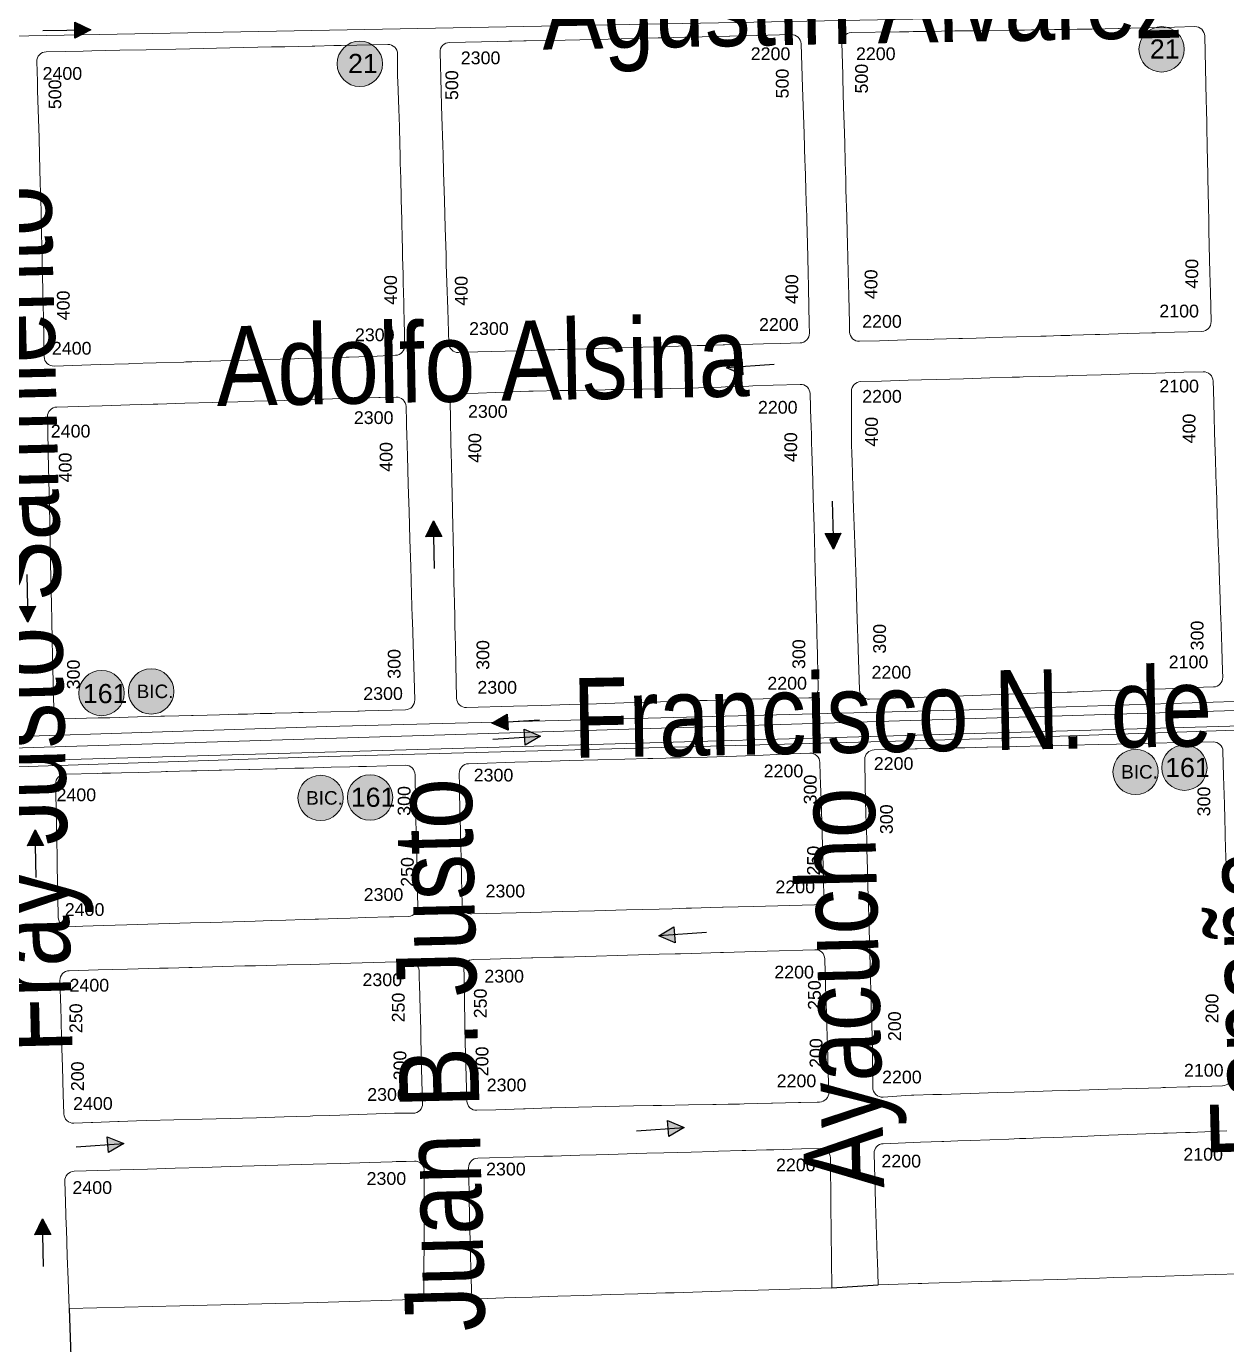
# Model space of a CAD drawing. Header units: millimetres. Extents: x 11558 to 23675, y 49449 to 61482.
# Drawn here: x 18426.5 to 18802.9, y 53515.2 to 53928.6 of the extents above; entities that cross this region are included whole.
import ezdxf

# ---------------------------------------------------------------- set-up
doc = ezdxf.new("R2010")
doc.units = ezdxf.units.MM
for name, color, linetype in [('0. plano base - nombres calles', 22, 'Continuous'), ('0. Plano Base - PLANO', 254, 'Continuous'), ('0. Plano base - sentido calles', 253, 'Continuous'), ('7. puesta en valor CC la lucila', 212, 'Continuous'), ('numeración', 7, 'Continuous')]:
    doc.layers.add(name, color=color, linetype=linetype)
for name, color, linetype, true_color in [('Linea 161 ida', 7, 'Continuous', 0xd16b6b), ('linea 161 vuelta', 7, 'Continuous', 0x9d070c), ('Linea 21 REGRESO Ramal F', 7, 'Continuous', 0x0a47ff)]:
    doc.layers.add(name, color=color, linetype=linetype, true_color=true_color)
doc.layers.add('Linea Bicentenario Original', color=7, linetype='Continuous', true_color=0x0000cc, transparency=0.5)
doc.layers.get('7. puesta en valor CC la lucila').off()
doc.styles.get("Standard").update_dxf_attribs({"font": 'arial.ttf'})

# ---------------------------------------------------------------- blocks, each defined once
blk = doc.blocks.new('MANZANAS')
at = {"layer": '0. Plano Base - PLANO', "color": 0, "linetype": 'Continuous', "lineweight": 5}
for points in [[(5639017.89, 6177585.36), (5639010.45, 6177581.21), (5639005.21, 6177578.29), (5639004.21, 6177577.73), (5638997.46, 6177573.97), (5638989.97, 6177569.79), (5638988.7, 6177569.08), (5638982.31, 6177565.52), (5638981.7, 6177565.18), (5638979.22, 6177563.8), (5638977.22, 6177562.69), (5638975.26, 6177561.59), (5638974.74, 6177561.3), (5638973.78, 6177560.77), (5638967.13, 6177557.07), (5638963.36, 6177554.97), (5638959.79, 6177552.98), (5638958.59, 6177552.31), (5638956.01, 6177550.88), (5638952.28, 6177548.81), (5638951.34, 6177548.28), (5638944.57, 6177544.52), (5638942.6, 6177543.43), (5638936.94, 6177540.28), (5638929.54, 6177536.16), (5638924.04, 6177533.11, -0.415612), (5638919.96, 6177534.28), (5638918.63, 6177536.7), (5638914.49, 6177544.23), (5638910.87, 6177550.81), (5638906.66, 6177558.48), (5638904.86, 6177561.7), (5638902.47, 6177566), (5638898.41, 6177573.3), (5638896.84, 6177576.12), (5638894.16, 6177580.94), (5638891.33, 6177586.03), (5638889.77, 6177588.83), (5638885.75, 6177596.06), (5638883.67, 6177599.8), (5638883.05, 6177600.9), (5638881.99, 6177602.81), (5638880.85, 6177604.86), (5638875.92, 6177613.71, -0.417989), (5638877.12, 6177617.81), (5638890.48, 6177625.02), (5638893.02, 6177626.4), (5638894.24, 6177627.06), (5638895.04, 6177627.48), (5638898.39, 6177629.29), (5638905.77, 6177633.28), (5638911.11, 6177636.14), (5638913.24, 6177637.29), (5638921.13, 6177641.52), (5638924.96, 6177643.58), (5638926.92, 6177644.63), (5638927.12, 6177644.74), (5638928.99, 6177645.74), (5638933.3, 6177648.06), (5638934.12, 6177648.5), (5638936.47, 6177649.76), (5638939.52, 6177651.4), (5638940.38, 6177651.86), (5638943.41, 6177653.5), (5638943.6, 6177653.6), (5638950.94, 6177657.65), (5638951.11, 6177657.74), (5638957.63, 6177661.31), (5638958.6, 6177661.85), (5638958.92, 6177662.02), (5638963.74, 6177664.67), (5638966.28, 6177666.07), (5638971.91, 6177669.18, -0.414804), (5638975.99, 6177667.99), (5638985.66, 6177650.39), (5638987.11, 6177647.74), (5638989.16, 6177644.02), (5638993.28, 6177636.47), (5638994.19, 6177634.8), (5638997.46, 6177628.82), (5639001.63, 6177621.18), (5639003.93, 6177616.96), (5639005.67, 6177613.77), (5639007.13, 6177611.1), (5639010.01, 6177605.83), (5639011.24, 6177603.59), (5639011.63, 6177602.9), (5639014.63, 6177597.45), (5639019.05, 6177589.43, -0.412755)], [(5638766.72, 6177556.98), (5638779.93, 6177564.18), (5638783.1, 6177565.9), (5638783.68, 6177566.22), (5638783.95, 6177566.37), (5638787.24, 6177568.16), (5638787.87, 6177568.5), (5638794.19, 6177571.94), (5638794.55, 6177572.14), (5638802.61, 6177576.55), (5638810.39, 6177580.83), (5638817.52, 6177584.77), (5638818.49, 6177585.3), (5638824.18, 6177588.44), (5638825.18, 6177588.99), (5638828.33, 6177590.73), (5638831.49, 6177592.47), (5638832.39, 6177592.96), (5638840.1, 6177597.22), (5638843.73, 6177599.21), (5638843.85, 6177599.28), (5638847.88, 6177601.5), (5638860.73, 6177608.58, -0.411178), (5638864.79, 6177607.43), (5638871.53, 6177595.48), (5638874.35, 6177590.49), (5638878.61, 6177582.89), (5638882.83, 6177575.36), (5638883.46, 6177574.24), (5638887.09, 6177567.75), (5638889.22, 6177563.96), (5638891.24, 6177560.35), (5638891.95, 6177559.08), (5638895.5, 6177552.74), (5638897.55, 6177548.98), (5638897.58, 6177548.92), (5638897.91, 6177548.32), (5638897.99, 6177548.16), (5638899.46, 6177545.47), (5638899.6, 6177545.23), (5638902.23, 6177540.4), (5638907.51, 6177530.73), (5638908.92, 6177528.13, -0.412503), (5638907.74, 6177524.07), (5638902.43, 6177521.13), (5638897.72, 6177518.53), (5638894.8, 6177516.91), (5638887.02, 6177512.61), (5638886.64, 6177512.39), (5638882.1, 6177509.88), (5638879.93, 6177508.68), (5638879.53, 6177508.46), (5638871.83, 6177504.18), (5638864.65, 6177500.18), (5638848.93, 6177491.43), (5638843.11, 6177488.19), (5638841.45, 6177487.27), (5638840.51, 6177486.75), (5638837.8, 6177485.24), (5638834.22, 6177483.24), (5638830.06, 6177480.93), (5638826.87, 6177479.15), (5638819.39, 6177474.99), (5638814.1, 6177472.04, -0.413543), (5638810.03, 6177473.2), (5638804.79, 6177482.56), (5638800.73, 6177489.81), (5638797.95, 6177494.77), (5638796.48, 6177497.4), (5638792.35, 6177504.79), (5638788.15, 6177512.32), (5638783.86, 6177520.01), (5638781.12, 6177524.92), (5638779.7, 6177527.46), (5638775.36, 6177535.26), (5638773.66, 6177538.31), (5638771.54, 6177542.12), (5638765.53, 6177552.89, -0.417084)], [(5638974.49, 6177436.15), (5638968.28, 6177447.19), (5638966.36, 6177450.61), (5638965.23, 6177452.6), (5638961.91, 6177458.5), (5638957.89, 6177465.66), (5638953.38, 6177473.68), (5638949.25, 6177481.02), (5638946.58, 6177485.76), (5638945.02, 6177488.53), (5638942.74, 6177492.6), (5638941.94, 6177494.02), (5638940.88, 6177495.9), (5638939.67, 6177498.05), (5638939.03, 6177499.2), (5638938.54, 6177500.05), (5638936.4, 6177503.86), (5638930.7, 6177514.84), (5638929.03, 6177518.06, -0.405688), (5638930.23, 6177522.07), (5638935.95, 6177525.25), (5638943.2, 6177529.29), (5638946.91, 6177531.35), (5638950.93, 6177533.59), (5638958.37, 6177537.73), (5638965.59, 6177541.76), (5638971.73, 6177545.18), (5638973.8, 6177546.33), (5638974.79, 6177546.88), (5638983.49, 6177551.72), (5638986.61, 6177553.46), (5638986.98, 6177553.67), (5638988.26, 6177554.38), (5638996.13, 6177558.76), (5639003.83, 6177563.05), (5639011.09, 6177567.09), (5639018.83, 6177571.4), (5639024.14, 6177574.36, -0.414901), (5639028.22, 6177573.19), (5639029.62, 6177570.66), (5639033.62, 6177563.44), (5639036.03, 6177559.09), (5639039.01, 6177553.8), (5639040.3, 6177551.51), (5639042.43, 6177547.73), (5639043.97, 6177545), (5639044.62, 6177543.84), (5639048.77, 6177536.46), (5639051.62, 6177531.41), (5639053.02, 6177528.92), (5639056.7, 6177522.38), (5639057.37, 6177521.18), (5639061.64, 6177513.61), (5639063.67, 6177510), (5639063.78, 6177509.8), (5639064.46, 6177508.6), (5639065.92, 6177506.01), (5639067.45, 6177503.27), (5639069.18, 6177500.21), (5639072.7, 6177493.96), (5639073.68, 6177492.21, -0.41409), (5639072.54, 6177488.12), (5639067.12, 6177485.07), (5639059.44, 6177480.72), (5639056.06, 6177478.81), (5639051.97, 6177476.49), (5639044.42, 6177472.22), (5639044.33, 6177472.17), (5639037, 6177468.03), (5639033.75, 6177466.19), (5639032.56, 6177465.52), (5639029.17, 6177463.61), (5639021.67, 6177459.36), (5639014.11, 6177455.09), (5639006.72, 6177450.92), (5638999.27, 6177446.7), (5638998.29, 6177446.15), (5638995.12, 6177444.36), (5638991.82, 6177442.49), (5638988.95, 6177440.87), (5638988.84, 6177440.81), (5638985.71, 6177439.04), (5638984.5, 6177438.35), (5638978.58, 6177435.01, -0.414849)], [(5638699.37, 6177410.96), (5638693.65, 6177421.41), (5638691.44, 6177425.43), (5638689.8, 6177428.45), (5638686.83, 6177433.87), (5638685.63, 6177436.06), (5638682.02, 6177442.67), (5638681.54, 6177443.54), (5638680.19, 6177446.01), (5638677.43, 6177451.06), (5638673.19, 6177458.73), (5638669.01, 6177466.24), (5638666.31, 6177471.1), (5638664.81, 6177473.78), (5638660.62, 6177481.32), (5638659.04, 6177484.15), (5638657.68, 6177486.57), (5638654.66, 6177491.98, -0.418149), (5638655.84, 6177496.08), (5638661.14, 6177498.95), (5638666.03, 6177501.63), (5638668.43, 6177502.94), (5638676.12, 6177507.15), (5638683.35, 6177511.11), (5638691.58, 6177515.61), (5638695.39, 6177517.7), (5638699.03, 6177519.69), (5638706.42, 6177523.73), (5638714.12, 6177527.94), (5638717.89, 6177530.01), (5638721.52, 6177532), (5638729.04, 6177536.11), (5638729.78, 6177536.52), (5638735.01, 6177539.38), (5638735.64, 6177539.73), (5638737.01, 6177540.48), (5638749.88, 6177547.52, -0.420554), (5638753.98, 6177546.27), (5638757.22, 6177540.04), (5638757.99, 6177538.68), (5638762.26, 6177531.14), (5638763.62, 6177528.74), (5638764.93, 6177526.4), (5638767.76, 6177521.3), (5638769.2, 6177518.69), (5638770.28, 6177516.72), (5638771.89, 6177513.81), (5638772.59, 6177512.54), (5638776.04, 6177506.26), (5638779.03, 6177500.84), (5638780.38, 6177498.4), (5638780.97, 6177497.32), (5638784.33, 6177491.22), (5638784.73, 6177490.49), (5638787.29, 6177485.83), (5638788.1, 6177484.37), (5638788.62, 6177483.42), (5638791.67, 6177477.89), (5638792.98, 6177475.5), (5638793.28, 6177474.97), (5638793.58, 6177474.41), (5638797.03, 6177468.16), (5638798.11, 6177466.19, -0.408668), (5638796.98, 6177462.15), (5638791.92, 6177459.24), (5638786.93, 6177456.39), (5638784.36, 6177454.92), (5638783.48, 6177454.43), (5638779.73, 6177452.35), (5638774.14, 6177449.24), (5638770.3, 6177447.11), (5638769.33, 6177446.56), (5638761.49, 6177442.2), (5638754.1, 6177438.09), (5638751.87, 6177436.85), (5638746.38, 6177433.79), (5638746.08, 6177433.63), (5638742.8, 6177431.79), (5638741.24, 6177430.92), (5638739.63, 6177430.02), (5638739.54, 6177429.96), (5638738.97, 6177429.65), (5638731.4, 6177425.41), (5638724.18, 6177421.38), (5638723.86, 6177421.2), (5638716.07, 6177416.83), (5638703.47, 6177409.78, -0.416923)], [(5638863.52, 6177375.55), (5638858.42, 6177384.86), (5638858.36, 6177384.98), (5638855.97, 6177389.33), (5638855.44, 6177390.31), (5638854.33, 6177392.33), (5638852.36, 6177395.93), (5638851.69, 6177397.15), (5638851.55, 6177397.4), (5638848.81, 6177402.39), (5638847.89, 6177404.09), (5638847.76, 6177404.31), (5638845.83, 6177407.83), (5638844.85, 6177409.63), (5638844.59, 6177410.1), (5638844.44, 6177410.38), (5638843.42, 6177412.23), (5638841.9, 6177415.02), (5638839.33, 6177419.71), (5638837.62, 6177422.82), (5638835.27, 6177427.11), (5638832.63, 6177431.93), (5638830.98, 6177434.94), (5638828.13, 6177440.14), (5638826.74, 6177442.68), (5638824.96, 6177445.92), (5638824.07, 6177447.54), (5638822.49, 6177450.44), (5638821.15, 6177452.87), (5638819.12, 6177456.57, -0.409285), (5638820.27, 6177460.62), (5638825.41, 6177463.55), (5638830.04, 6177466.19), (5638832.7, 6177467.71), (5638839.3, 6177471.42), (5638840.42, 6177472.05), (5638847.91, 6177476.13), (5638851.48, 6177478.07), (5638855.37, 6177480.19), (5638860.24, 6177482.84), (5638861.96, 6177483.78), (5638863.06, 6177484.37), (5638868.04, 6177487.09), (5638870.56, 6177488.46), (5638873.83, 6177490.24), (5638878.28, 6177492.66), (5638885.93, 6177496.88), (5638892.21, 6177500.41), (5638893.33, 6177501.04), (5638896.04, 6177502.57), (5638896.91, 6177503.06), (5638899.72, 6177504.64), (5638900.8, 6177505.25), (5638906.36, 6177508.38), (5638913.8, 6177512.58, -0.415432), (5638917.89, 6177511.42), (5638922.04, 6177503.98), (5638922.63, 6177502.94), (5638924.43, 6177499.7), (5638925.35, 6177498.05), (5638926.68, 6177495.68), (5638929.71, 6177490.25), (5638931.17, 6177487.62), (5638933.89, 6177482.76), (5638938.2, 6177475.02), (5638942.45, 6177467.32), (5638942.98, 6177466.37), (5638944.43, 6177463.74), (5638945.08, 6177462.58), (5638946.45, 6177460.1), (5638948.18, 6177456.97), (5638950.65, 6177452.5), (5638953.69, 6177447), (5638954.96, 6177444.71), (5638955.66, 6177443.44), (5638962.72, 6177430.67, -0.418289), (5638961.51, 6177426.57), (5638957.61, 6177424.49), (5638956.41, 6177423.84), (5638948.96, 6177419.76), (5638941.12, 6177415.38), (5638933.55, 6177411.16), (5638931.53, 6177410.03), (5638925.9, 6177406.89), (5638918.25, 6177402.62), (5638917.11, 6177401.98), (5638910.77, 6177398.45), (5638903.22, 6177394.24), (5638895.8, 6177390.1), (5638888.16, 6177385.83), (5638880.52, 6177381.57), (5638867.62, 6177374.37, -0.416443)], [(5638753.03, 6177314.15), (5638744.8, 6177329.19), (5638742.66, 6177333.09), (5638741.35, 6177335.49), (5638740.86, 6177336.39), (5638739.59, 6177338.71), (5638737.19, 6177343.11), (5638735.22, 6177346.7), (5638733.09, 6177350.6), (5638729.05, 6177357.98), (5638727.24, 6177361.3), (5638724.76, 6177365.83), (5638720.44, 6177373.73), (5638716.54, 6177380.85), (5638714.38, 6177384.81), (5638710.91, 6177391.15), (5638708.97, 6177394.7, -0.411853), (5638710.15, 6177398.76), (5638719.1, 6177403.74), (5638722.57, 6177405.68), (5638727.71, 6177408.55), (5638730.21, 6177409.94), (5638736.59, 6177413.5), (5638737.82, 6177414.18), (5638745.21, 6177418.31), (5638752.81, 6177422.55), (5638759.75, 6177426.41), (5638760.36, 6177426.75), (5638768.14, 6177431.09), (5638772.43, 6177433.49), (5638775.48, 6177435.2), (5638782.01, 6177438.83), (5638783.21, 6177439.5), (5638783.31, 6177439.56), (5638785.7, 6177440.88), (5638790.71, 6177443.67), (5638798.38, 6177447.93), (5638798.79, 6177448.16), (5638803.18, 6177450.6, -0.413743), (5638807.26, 6177449.44), (5638809.63, 6177445.2), (5638810.23, 6177444.12), (5638811.59, 6177441.68), (5638814.84, 6177435.85), (5638819.1, 6177428.22), (5638820.67, 6177425.4), (5638823.29, 6177420.7), (5638827.58, 6177413.02), (5638831.73, 6177405.58), (5638836.01, 6177397.91), (5638839.5, 6177391.66), (5638840.15, 6177390.48), (5638852.13, 6177369.03, -0.415165), (5638850.96, 6177364.94), (5638839.93, 6177358.83), (5638838.28, 6177357.92), (5638837.85, 6177357.68), (5638830.44, 6177353.58), (5638822.91, 6177349.4), (5638821.74, 6177348.76), (5638819.68, 6177347.62), (5638815.19, 6177345.13), (5638814.25, 6177344.61), (5638811.07, 6177342.85), (5638807.65, 6177340.95), (5638805.76, 6177339.91), (5638805.06, 6177339.52), (5638799.97, 6177336.7), (5638796.53, 6177334.8), (5638792.72, 6177332.69), (5638792.24, 6177332.42), (5638788.77, 6177330.5), (5638784.85, 6177328.33), (5638783.87, 6177327.78), (5638777.39, 6177324.19), (5638769.85, 6177320.02), (5638767.27, 6177318.59), (5638766.64, 6177318.24), (5638757.11, 6177312.96, -0.415763)], [(5638973.9, 6177410.23), (5638975.84, 6177406.78), (5638977.2, 6177404.36), (5638980.92, 6177397.71), (5638981.25, 6177397.11), (5638985.13, 6177390.14), (5638986.32, 6177388.02), (5638987.96, 6177385.08), (5638989.94, 6177381.52), (5638992.23, 6177377.41), (5638994.18, 6177373.92, -0.414888), (5638993.01, 6177369.84), (5638976.18, 6177360.51), (5638967.95, 6177355.94), (5638967.72, 6177355.81), (5638964.51, 6177354.03), (5638959.24, 6177351.11), (5638958.98, 6177350.96), (5638957.78, 6177350.3), (5638953.91, 6177348.15), (5638950.35, 6177346.18), (5638941.36, 6177341.2), (5638932.58, 6177336.34), (5638923.87, 6177331.52), (5638915.19, 6177326.71), (5638898.97, 6177317.73, -0.415594), (5638894.89, 6177318.91), (5638890.83, 6177326.32), (5638887.99, 6177331.51), (5638886.05, 6177335.04), (5638883.7, 6177339.33), (5638882.05, 6177342.36), (5638878.31, 6177349.18), (5638877.01, 6177351.55), (5638876.91, 6177351.73), (5638875.13, 6177354.99, -0.411628), (5638876.29, 6177359.05), (5638878.79, 6177360.44), (5638881.43, 6177361.92), (5638886.43, 6177364.72), (5638888.96, 6177366.14), (5638896.36, 6177370.28), (5638903.94, 6177374.52), (5638911.71, 6177378.84), (5638919.11, 6177382.92), (5638925.45, 6177386.41), (5638926.84, 6177387.18), (5638930.37, 6177389.12), (5638931.68, 6177389.85), (5638934.35, 6177391.32), (5638937.3, 6177392.94), (5638941.8, 6177395.42), (5638949.8, 6177399.91), (5638957.05, 6177404.06), (5638964.52, 6177408.34), (5638969.79, 6177411.36, -0.416722)], [(5638933.95, 6177266.75), (5638928.7, 6177263.81, -0.415274), (5638924.61, 6177264.97), (5638920.89, 6177271.66), (5638917.59, 6177277.61), (5638913.48, 6177285.04), (5638908.75, 6177293.8), (5638906.37, 6177298.2), (5638905.6, 6177299.64), (5638904.74, 6177301.23, -0.410835), (5638905.93, 6177305.28), (5638910.6, 6177307.87), (5638921.91, 6177314.14), (5638922.25, 6177314.33), (5638928.03, 6177317.53), (5638930.69, 6177319), (5638939.62, 6177323.95), (5638945.37, 6177327.16), (5638948.27, 6177328.78), (5638951.26, 6177330.44), (5638954.25, 6177332.11), (5638956.95, 6177333.62), (5638961.28, 6177336.03), (5638962.72, 6177336.83), (5638965.79, 6177338.54), (5638971.11, 6177341.51), (5638973.75, 6177342.98), (5638974.53, 6177343.42), (5638983.33, 6177348.33), (5638986.49, 6177350.09), (5638999.61, 6177357.41, -0.413767), (5639003.69, 6177356.25), (5639007.79, 6177348.92), (5639010.95, 6177343.26), (5639011.64, 6177342.04), (5639012.62, 6177340.29), (5639016.9, 6177332.63), (5639021.12, 6177325.09), (5639024.1, 6177319.78, -0.420552), (5639022.89, 6177315.67), (5639022.23, 6177315.32), (5639017.76, 6177312.85), (5639017.09, 6177312.48), (5639009.96, 6177308.51), (5639009.75, 6177308.39), (5639002.18, 6177304.23), (5639000.95, 6177303.56), (5638997.81, 6177301.86), (5638994.48, 6177300.05), (5638993.58, 6177299.57), (5638986.86, 6177295.93), (5638979.4, 6177291.89), (5638977.1, 6177290.64), (5638971.71, 6177287.72), (5638963.95, 6177283.52), (5638956.59, 6177279.45), (5638949.23, 6177275.32), (5638948.84, 6177275.1), (5638941.98, 6177271.26), (5638941.53, 6177271)], [(5638765.51, 6177297.77), (5638774.57, 6177302.78), (5638775.69, 6177303.4), (5638778.02, 6177304.69), (5638781.02, 6177306.35), (5638785.58, 6177308.87), (5638791.93, 6177312.39), (5638793.18, 6177313.08), (5638793.7, 6177313.37), (5638800.29, 6177317.01), (5638800.87, 6177317.34), (5638801.72, 6177317.8), (5638804.91, 6177319.57), (5638807.86, 6177321.2), (5638808.48, 6177321.54), (5638812.1, 6177323.55), (5638815.97, 6177325.69), (5638816.25, 6177325.84), (5638823.33, 6177329.76), (5638823.77, 6177330), (5638828.65, 6177332.71), (5638830.63, 6177333.8), (5638831.05, 6177334.03), (5638836.41, 6177337), (5638838.64, 6177338.23), (5638843.76, 6177341.06), (5638846.1, 6177342.36), (5638848.34, 6177343.6), (5638853.84, 6177346.64), (5638858.95, 6177349.47, -0.416021), (5638863.04, 6177348.27), (5638867.1, 6177340.81), (5638869.87, 6177335.72), (5638871.56, 6177332.63), (5638873.99, 6177328.16), (5638875.4, 6177325.57), (5638876.67, 6177323.24), (5638878.7, 6177319.5), (5638879.17, 6177318.65), (5638882.82, 6177311.95, -0.411378), (5638881.65, 6177307.9), (5638877.68, 6177305.67), (5638877.39, 6177305.52), (5638876.43, 6177304.98), (5638869.96, 6177301.37), (5638865.7, 6177298.98), (5638862.27, 6177297.07), (5638857, 6177294.12), (5638856.11, 6177293.63), (5638853.1, 6177291.94), (5638848.07, 6177289.13), (5638844.08, 6177286.9), (5638839.63, 6177284.42), (5638830.65, 6177279.4), (5638827.5, 6177277.64), (5638821.92, 6177274.52), (5638813.16, 6177269.63), (5638804.52, 6177264.8), (5638798.13, 6177261.23), (5638792.45, 6177258.06), (5638788.42, 6177255.8, -0.415869), (5638784.33, 6177256.97), (5638783.62, 6177258.25), (5638780.15, 6177264.56), (5638775.44, 6177273.29), (5638772.66, 6177278.43), (5638771.2, 6177281.12), (5638769.61, 6177284.04), (5638764.33, 6177293.71, -0.412442)], [(5638935.92, 6177250.67), (5638948.82, 6177257.84), (5638953.97, 6177260.7), (5638955.28, 6177261.43), (5638956.41, 6177262.06), (5638963.88, 6177266.22), (5638968.4, 6177268.73), (5638971.64, 6177270.53), (5638974.41, 6177272.07), (5638979.29, 6177274.78), (5638982.27, 6177276.44), (5638986.89, 6177279.01), (5638994.45, 6177283.21), (5639000.58, 6177286.62), (5639001.88, 6177287.34), (5639008.4, 6177290.97), (5639009.44, 6177291.54), (5639015.11, 6177294.7), (5639017.09, 6177295.8), (5639024.69, 6177300.03), (5639029.9, 6177302.92, -0.419477), (5639034.01, 6177301.71), (5639040.99, 6177288.61), (5639045.02, 6177281.04), (5639049.05, 6177273.46), (5639053.17, 6177265.73), (5639033.03, 6177254.47), (5639029.49, 6177252.49), (5639022.83, 6177248.78), (5639015.09, 6177244.45), (5639009.97, 6177241.59), (5639007.65, 6177240.29), (5639000.08, 6177236.06), (5638992.64, 6177231.9), (5638987.53, 6177229.05), (5638985.14, 6177227.72), (5638978.18, 6177223.82), (5638973.25, 6177221.07), (5638971.11, 6177219.87), (5638966.49, 6177217.29), (5638963.46, 6177215.6), (5638958.92, 6177213.06), (5638954.54, 6177210.62), (5638952.95, 6177213.51), (5638950.35, 6177218.22), (5638950.28, 6177218.35), (5638947.7, 6177223.03), (5638946.61, 6177225.01), (5638945.98, 6177226.17), (5638943.91, 6177229.93), (5638941.87, 6177233.62), (5638939.4, 6177238.13), (5638938.35, 6177240.04), (5638934.75, 6177246.61, -0.412443)], [(5638911.39, 6177253.77), (5638906.26, 6177251.1), (5638898.73, 6177246.87), (5638891.3, 6177242.7), (5638888.4, 6177241.08), (5638883.86, 6177238.53), (5638883.17, 6177238.14), (5638879.35, 6177236), (5638876.05, 6177234.14), (5638868.47, 6177229.91), (5638864.6, 6177227.77), (5638861.2, 6177225.89), (5638853.51, 6177221.64), (5638845.74, 6177217.35), (5638838.37, 6177213.28), (5638835.51, 6177211.66), (5638830.83, 6177209), (5638830.45, 6177208.79), (5638823.65, 6177204.92), (5638823.16, 6177204.64), (5638818.42, 6177201.95, -0.416623), (5638814.32, 6177203.1), (5638811.36, 6177208.4), (5638807.13, 6177216), (5638802.87, 6177223.62), (5638799.93, 6177228.9), (5638798.09, 6177232.19), (5638793.93, 6177239.65, -0.415302), (5638795.1, 6177243.74), (5638803.01, 6177248.12), (5638811.07, 6177252.58), (5638819.83, 6177257.44), (5638822.22, 6177258.77), (5638825.14, 6177260.39), (5638827.9, 6177261.92), (5638828.82, 6177262.43), (5638837.19, 6177267.07), (5638843.27, 6177270.43), (5638846.25, 6177272.08), (5638854.88, 6177276.83), (5638861.42, 6177280.43), (5638863.79, 6177281.74), (5638872.39, 6177286.49), (5638881.77, 6177291.76), (5638885.52, 6177293.87), (5638888.37, 6177295.47, -0.414805), (5638892.45, 6177294.32), (5638893.76, 6177291.99), (5638894.45, 6177290.75), (5638896.54, 6177287.02), (5638901.51, 6177278.03), (5638901.96, 6177277.2), (5638905.65, 6177270.47), (5638912.63, 6177257.88, -0.422114)], [(5638825.46, 6177188.62), (5638835.27, 6177194.1), (5638838.09, 6177195.67), (5638845.58, 6177199.85), (5638853.18, 6177204.09), (5638860.7, 6177208.29), (5638868.33, 6177212.55), (5638890.97, 6177225.19), (5638898.35, 6177229.3), (5638906.37, 6177233.78), (5638912.58, 6177237.25), (5638913.7, 6177237.87), (5638916.48, 6177239.42), (5638918.68, 6177240.65, -0.423453), (5638922.81, 6177239.41), (5638923.72, 6177237.65), (5638929.56, 6177226.37), (5638932.78, 6177220.13), (5638937.39, 6177211.18), (5638939.27, 6177207.53), (5638940.61, 6177204.94), (5638941.31, 6177203.59), (5638912.15, 6177187.33), (5638896.87, 6177178.9), (5638889.36, 6177174.75), (5638881.83, 6177170.6), (5638874.31, 6177166.45), (5638843.89, 6177149.69), (5638839.44, 6177157.61), (5638835.85, 6177163.98), (5638831.61, 6177171.54), (5638831.08, 6177172.47), (5638829.5, 6177175.29), (5638827.48, 6177178.89), (5638824.31, 6177184.53, -0.415027)]]:
    blk.add_lwpolyline(points, format="xyb", close=True, dxfattribs=at)
for points in [[(5639133.88, 6177382.53, -0.413304), (5639132.71, 6177378.46), (5639123.84, 6177373.5), (5639123.17, 6177373.12), (5639117.11, 6177369.74), (5639116.39, 6177369.34), (5639115.79, 6177369), (5639109.02, 6177365.22), (5639101.25, 6177360.88), (5639093.66, 6177356.64), (5639090.72, 6177354.99), (5639090.61, 6177354.93), (5639086.08, 6177352.4), (5639078.59, 6177348.22), (5639075.66, 6177346.58), (5639071, 6177343.98), (5639063.58, 6177339.83), (5639055.76, 6177335.46), (5639053.4, 6177334.14), (5639048.19, 6177331.23), (5639047.51, 6177330.86), (5639045.95, 6177329.99), (5639039.9, 6177326.22, -0.449628), (5639035.6, 6177327.5), (5639035.43, 6177327.86), (5639031.89, 6177334.3), (5639029.64, 6177338.69), (5639027.93, 6177341.77), (5639023.46, 6177349.82), (5639020.96, 6177354.33), (5639019.44, 6177357.05), (5639019.38, 6177357.17), (5639017.41, 6177360.71), (5639015.32, 6177364.48), (5639011.72, 6177370.95), (5639011.14, 6177372), (5639007.01, 6177379.44), (5639004.84, 6177383.34), (5639002.6, 6177387.37), (5638999.59, 6177392.79), (5638998.53, 6177394.69), (5638998.41, 6177394.92), (5638996.41, 6177398.52), (5638994.37, 6177402.18), (5638991.92, 6177406.59), (5638990.06, 6177409.95), (5638988.63, 6177412.59), (5638987.32, 6177415.01), (5638987.27, 6177415.1), (5638985.98, 6177417.5, -0.412085), (5638987.17, 6177421.56), (5638991.15, 6177423.75), (5638991.59, 6177423.99), (5638995.97, 6177426.39), (5638998.45, 6177427.76), (5638998.99, 6177428.06), (5639002.3, 6177429.88), (5639003.26, 6177430.4), (5639005.98, 6177431.9), (5639008.86, 6177433.48), (5639011.34, 6177434.85), (5639011.78, 6177435.09), (5639012.09, 6177435.25), (5639018.13, 6177438.57), (5639018.32, 6177438.68), (5639026.29, 6177443.06), (5639033.72, 6177447.14), (5639038.82, 6177449.95), (5639041.37, 6177451.35), (5639048.73, 6177455.4), (5639053.82, 6177458.19), (5639056.26, 6177459.53), (5639059.84, 6177461.5), (5639064.03, 6177463.8), (5639071.44, 6177467.88), (5639074.2, 6177469.39), (5639080.39, 6177472.8, -0.413091), (5639084.46, 6177471.62), (5639088.26, 6177464.77), (5639092.51, 6177457.11), (5639094.82, 6177452.95), (5639096.72, 6177449.52), (5639097.43, 6177448.24), (5639100.7, 6177442.34), (5639101.6, 6177440.71), (5639103.3, 6177437.65), (5639105.13, 6177434.36)], [(5639164.34, 6177328.42), (5639151.74, 6177321.39), (5639141.76, 6177315.82), (5639130.23, 6177309.38), (5639126.31, 6177307.19), (5639122.4, 6177305.01), (5639117.53, 6177302.29), (5639114.78, 6177300.75), (5639107.07, 6177296.45), (5639099.38, 6177292.15), (5639096.89, 6177290.76), (5639091.24, 6177287.61), (5639079.4, 6177281), (5639077.57, 6177279.98), (5639076.64, 6177279.45), (5639065.63, 6177273.31), (5639062.05, 6177279.7), (5639061.26, 6177281.11), (5639053.06, 6177295.76), (5639045.52, 6177309.22, -0.412542), (5639046.66, 6177313.3), (5639056.81, 6177319.06), (5639062.68, 6177322.39), (5639063.22, 6177322.69), (5639067.01, 6177324.84), (5639070.56, 6177326.86), (5639080.93, 6177332.75), (5639083.87, 6177334.41), (5639085.55, 6177335.37), (5639089.54, 6177337.63), (5639093.23, 6177339.72), (5639100.78, 6177344.01), (5639105.93, 6177346.93), (5639105.99, 6177346.96), (5639108.21, 6177348.23), (5639115.94, 6177352.61), (5639123.12, 6177356.69), (5639124.27, 6177357.34), (5639129.18, 6177360.12), (5639129.95, 6177360.56), (5639130.43, 6177360.83), (5639140.4, 6177366.49, -0.420972)]]:
    blk.add_lwpolyline(points, format="xyb", dxfattribs=at)
at = {"layer": '0. Plano Base - PLANO', "color": 0}
blk.add_lwpolyline([(5638843.89, 6177149.69), (5638861.66, 6177118.21), (5638926.59, 6177156.2), (5638966.18, 6177179.37), (5639048.66, 6177227.32), (5639148.37, 6177284.35), (5639189.9, 6177307.67, -0.437437), (5639197.53, 6177305.2, -1.087752)], format="xyb", dxfattribs=at)
for points in [[(5639053.17, 6177265.73), (5639065.63, 6177273.31)], [(5638941.31, 6177203.59), (5638954.54, 6177210.62)]]:
    blk.add_lwpolyline(points, dxfattribs=at)
blk = doc.blocks.new('21 regreso')
at = {"layer": 'Linea 21 REGRESO Ramal F', "lineweight": 211, "true_color": 0xededed}
h = blk.add_hatch(color=7, dxfattribs=at)
h.dxf.hatch_style = 1
edge = h.paths.add_edge_path()
edge.add_arc((0, 0), 7.11, 0, 360)
at = {"layer": 'Linea 21 REGRESO Ramal F', "lineweight": 9}
blk.add_circle((0, 0), 7.11, dxfattribs=at)
at = {"layer": 'Linea 21 REGRESO Ramal F', "lineweight": 15, "insert": (-3.69, 3.1), "char_height": 6, "attachment_point": 1}
blk.add_mtext_dynamic_manual_height_columns('21', width=6.2012, gutter_width=12.5, heights=[0], dxfattribs=at)
blk = doc.blocks.new('161 ida')
at = {"layer": 'Linea 161 ida', "lineweight": 211, "true_color": 0xededed}
h = blk.add_hatch(color=7, dxfattribs=at)
h.dxf.hatch_style = 1
edge = h.paths.add_edge_path()
edge.add_arc((0, 0), 7.11, 0, 360)
at = {"layer": 'Linea 161 ida', "lineweight": 9}
blk.add_circle((0, 0), 7.11, dxfattribs=at)
at = {"layer": 'Linea 161 ida', "lineweight": 15, "insert": (-5.85, 2.85), "char_height": 6, "attachment_point": 1}
blk.add_mtext_dynamic_manual_height_columns('161', width=16.4579, gutter_width=12.5, heights=[0], dxfattribs=at)
blk = doc.blocks.new('161vuelta')
at = {"layer": 'linea 161 vuelta', "lineweight": 211, "true_color": 0xededed}
h = blk.add_hatch(color=7, dxfattribs=at)
h.dxf.hatch_style = 1
edge = h.paths.add_edge_path()
edge.add_arc((0, 0), 7.11, 0, 360)
at = {"layer": 'linea 161 vuelta', "lineweight": 9}
blk.add_circle((0, 0), 7.11, dxfattribs=at)
at = {"layer": 'linea 161 vuelta', "lineweight": 9, "insert": (-6.03, 3.07), "char_height": 6, "attachment_point": 1}
blk.add_mtext_dynamic_manual_height_columns('161', width=16.4579, gutter_width=12.5, heights=[0], dxfattribs=at)
blk = doc.blocks.new('bic. original ida')
at = {"layer": 'Linea Bicentenario Original', "lineweight": 211, "true_color": 0xededed, "transparency": 33554674}
h = blk.add_hatch(color=7, dxfattribs=at)
h.dxf.hatch_style = 1
edge = h.paths.add_edge_path()
edge.add_arc((0, 0), 7.11, 0, 360)
at = {"layer": 'Linea Bicentenario Original', "color": 165, "lineweight": 9, "true_color": 0x5e67af}
blk.add_circle((0, 0), 7.11, dxfattribs=at)
at = {"layer": 'Linea Bicentenario Original', "color": 165, "lineweight": 15, "true_color": 0x5e67af, "insert": (-4.55, 2.15), "char_height": 4.25, "attachment_point": 1}
blk.add_mtext_dynamic_manual_height_columns('BIC.', width=16.4579, gutter_width=12.5, heights=[0], dxfattribs=at)
blk = doc.blocks.new('bic. original vuelta')
at = {"layer": 'Linea Bicentenario Original', "lineweight": 211, "true_color": 0xededed, "transparency": 33554674}
h = blk.add_hatch(color=7, dxfattribs=at)
h.dxf.hatch_style = 1
edge = h.paths.add_edge_path()
edge.add_arc((0, 0), 7.11, 0, 360)
at = {"layer": 'Linea Bicentenario Original', "color": 14, "lineweight": 15, "true_color": 0x8c0d0d}
blk.add_circle((0, 0), 7.11, dxfattribs=at)
at = {"layer": 'Linea Bicentenario Original', "color": 14, "lineweight": 15, "true_color": 0x8c0d0d, "insert": (-4.55, 2.15), "char_height": 4.25, "attachment_point": 1}
blk.add_mtext_dynamic_manual_height_columns('BIC.', width=16.4579, gutter_width=12.5, heights=[0], dxfattribs=at)

msp = doc.modelspace()

# ---------------------------------------------------------------- hatches: boundary and pattern name
at = {"layer": '0. Plano base - sentido calles', "linetype": 'Continuous', "lineweight": 25, "ltscale": 2, "true_color": 0x1a1a1a}
h = msp.add_hatch(color=250, dxfattribs=at)
h.dxf.hatch_style = 1
h.paths.add_polyline_path([(18446.65, 53927.49), (18441.62, 53929.94), (18441.65, 53927.44)])
h.paths.add_polyline_path([(18446.65, 53927.49), (18441.65, 53927.44), (18441.67, 53924.94)])
h = msp.add_hatch(color=250, dxfattribs=at)
h.dxf.hatch_style = 1
h.paths.add_polyline_path([(18646, 53821.48), (18651.17, 53819.35), (18650.99, 53821.84)])
h.paths.add_polyline_path([(18646, 53821.48), (18650.99, 53821.84), (18650.81, 53824.33)])
h = msp.add_hatch(color=250, dxfattribs=at)
h.dxf.hatch_style = 1
h.paths.add_polyline_path([(18554.18, 53773.58), (18551.79, 53768.52), (18554.29, 53768.58)])
h.paths.add_polyline_path([(18554.18, 53773.58), (18554.29, 53768.58), (18556.79, 53768.63)])
h = msp.add_hatch(color=250, dxfattribs=at)
h.dxf.hatch_style = 1
h.paths.add_polyline_path([(18679.55, 53764.68), (18681.94, 53769.73), (18679.44, 53769.68)])
h.paths.add_polyline_path([(18679.55, 53764.68), (18679.44, 53769.68), (18676.94, 53769.62)])
h = msp.add_hatch(color=250, dxfattribs=at)
h.dxf.hatch_style = 1
h.paths.add_polyline_path([(18426.9, 53741.76), (18429.29, 53746.82), (18426.79, 53746.76)])
h.paths.add_polyline_path([(18426.9, 53741.76), (18426.79, 53746.76), (18424.29, 53746.71)])
h = msp.add_hatch(color=250, dxfattribs=at)
h.dxf.hatch_style = 1
h.paths.add_polyline_path([(18572.46, 53710.06), (18577.61, 53707.89), (18577.45, 53710.39)])
h.paths.add_polyline_path([(18572.46, 53710.06), (18577.45, 53710.39), (18577.29, 53712.88)])
h = msp.add_hatch(color=250, dxfattribs=at)
h.dxf.hatch_style = 1
h.paths.add_polyline_path([(18587.76, 53706.05), (18582.6, 53708.22), (18582.77, 53705.72)])
h.paths.add_polyline_path([(18587.76, 53706.05), (18582.77, 53705.72), (18582.93, 53703.23)])
h = msp.add_hatch(color=250, dxfattribs=at)
h.dxf.hatch_style = 1
h.paths.add_polyline_path([(18429.24, 53676.7), (18426.85, 53671.64), (18429.35, 53671.7)])
h.paths.add_polyline_path([(18429.24, 53676.7), (18429.35, 53671.7), (18431.85, 53671.75)])
h = msp.add_hatch(color=250, dxfattribs=at)
h.dxf.hatch_style = 1
h.paths.add_polyline_path([(18624.77, 53643.4), (18629.93, 53641.27), (18629.75, 53643.76)])
h.paths.add_polyline_path([(18624.77, 53643.4), (18629.75, 53643.76), (18629.57, 53646.26)])
h = msp.add_hatch(color=250, dxfattribs=at)
h.dxf.hatch_style = 1
h.paths.add_polyline_path([(18632.75, 53583.35), (18627.58, 53585.48), (18627.76, 53582.99)])
h.paths.add_polyline_path([(18632.75, 53583.35), (18627.76, 53582.99), (18627.94, 53580.5)])
h = msp.add_hatch(color=250, dxfattribs=at)
h.dxf.hatch_style = 1
h.paths.add_polyline_path([(18457.01, 53578.3), (18451.84, 53580.43), (18452.02, 53577.94)])
h.paths.add_polyline_path([(18457.01, 53578.3), (18452.02, 53577.94), (18452.2, 53575.44)])
h = msp.add_hatch(color=250, dxfattribs=at)
h.dxf.hatch_style = 1
h.paths.add_polyline_path([(18431.56, 53554.68), (18429.17, 53549.63), (18431.67, 53549.68)])
h.paths.add_polyline_path([(18431.56, 53554.68), (18431.67, 53549.68), (18434.17, 53549.74)])
at = {"layer": 'Linea Bicentenario Original', "lineweight": 15, "true_color": 0x8c0d0d}
h = msp.add_hatch(dxfattribs=at)
h.set_pattern_fill('AR-HBONE', color=14)
h.set_pattern_definition([(45, (3937.59, 387.47), (1e-14, 143.6841), [304.8, -101.6]), (135, (4009.43, 459.31), (1e-14, 143.6841), [304.8, -101.6])])
h.paths.add_polyline_path([(18778.43, 53697.26, 1), (18786.79, 53697.26, 1)])
h.paths.add_polyline_path([(18779.05, 53694.62), (18787.09, 53694.62), (18787.09, 53699.77), (18779.05, 53699.77)], flags=9)
h = msp.add_hatch(dxfattribs=at)
h.set_pattern_fill('AR-HBONE', color=14)
h.set_pattern_definition([(45, (3682.84, 380.51), (1e-14, 143.6841), [304.8, -101.6]), (135, (3754.68, 452.35), (1e-14, 143.6841), [304.8, -101.6])])
h.paths.add_polyline_path([(18523.68, 53690.3, 1), (18532.05, 53690.3, 1)])
h.paths.add_polyline_path([(18524.3, 53687.66), (18532.35, 53687.66), (18532.35, 53692.81), (18524.3, 53692.81)], flags=9)

# ---------------------------------------------------------------- linework, layer by layer
at = {"layer": '0. Plano base - sentido calles', "color": 250, "linetype": 'Continuous', "lineweight": 25, "ltscale": 2, "true_color": 0x1a1a1a}
for points in [[(18431.65, 53927.34), (18446.65, 53927.49), (18441.67, 53924.94), (18441.62, 53929.94), (18446.65, 53927.49)], [(18660.96, 53822.56), (18646, 53821.48), (18650.81, 53824.33), (18651.17, 53819.35), (18646, 53821.48)], [(18679.22, 53779.68), (18679.55, 53764.68), (18676.94, 53769.62), (18681.94, 53769.73), (18679.55, 53764.68)], [(18554.51, 53758.58), (18554.18, 53773.58), (18556.79, 53768.63), (18551.79, 53768.52), (18554.18, 53773.58)], [(18426.57, 53756.76), (18426.9, 53741.76), (18424.29, 53746.71), (18429.29, 53746.82), (18426.9, 53741.76)], [(18587.43, 53711.04), (18572.46, 53710.06), (18577.29, 53712.88), (18577.61, 53707.89), (18572.46, 53710.06)], [(18572.79, 53705.07), (18587.76, 53706.05), (18582.93, 53703.23), (18582.6, 53708.22), (18587.76, 53706.05)], [(18429.57, 53661.7), (18429.24, 53676.7), (18431.85, 53671.75), (18426.85, 53671.64), (18429.24, 53676.7)], [(18639.73, 53644.48), (18624.77, 53643.4), (18629.57, 53646.26), (18629.93, 53641.27), (18624.77, 53643.4)], [(18617.79, 53582.27), (18632.75, 53583.35), (18627.94, 53580.5), (18627.58, 53585.48), (18632.75, 53583.35)], [(18442.04, 53577.22), (18457.01, 53578.3), (18452.2, 53575.44), (18451.84, 53580.43), (18457.01, 53578.3)], [(18431.89, 53539.69), (18431.56, 53554.68), (18434.17, 53549.74), (18429.17, 53549.63), (18431.56, 53554.68)]]:
    msp.add_lwpolyline(points, dxfattribs=at)
at = {"layer": 'Linea 161 ida', "lineweight": 15}
msp.add_lwpolyline([(15038.53, 53630.5), (15295.58, 53649.16), (15371.25, 53654.67), (15484.23, 53659.53), (15810.17, 53662.07), (16225.4, 53664.88), (16529.57, 53667.04), (16965.89, 53670.07), (17201.7, 53671.86), (17517.89, 53678), (17563.08, 53658.66), (17581.23, 53686.03), (17603.13, 53700.55), (17634.67, 53705.92), (17684.92, 53701.24), (17730.71, 53684.71), (17931.54, 53691), (18114.3, 53694.88), (18298.16, 53701.83), (18520.75, 53709.01), (18726.26, 53714.34), (19024.98, 53724), (19387.6, 53734.8), (19584.12, 53739.87)], dxfattribs=at)
at = {"layer": 'linea 161 vuelta', "lineweight": 15}
msp.add_lwpolyline([(15038.75, 53623.07), (15295.8, 53641.74), (15371.42, 53647.24), (15484.3, 53652.1), (15810.19, 53654.64), (16225.53, 53658.24), (16529.77, 53660.88), (16966.01, 53664.43), (17201.71, 53664.96), (17517.3, 53670.55), (17564.2, 53650.49), (17583.4, 53679.44), (17604.26, 53693.26), (17634.79, 53698.47), (17684.26, 53693.86), (17730.22, 53677.26), (17931.84, 53682.37), (18114.38, 53687.45), (18298.11, 53692.27), (18521.07, 53699.63), (18726.15, 53705.18), (19024.76, 53715.48), (19386.98, 53724.26), (19578.21, 53730.44)], dxfattribs=at)
at = {"layer": 'Linea 21 REGRESO Ramal F', "lineweight": 15}
msp.add_lwpolyline([(16704.59, 55013.26), (16659.56, 55094.15), (17045.58, 55106.03), (17041.05, 55023.54), (17033.93, 55006.08), (17015.2, 54852.19), (16981.3, 54592.64), (16973.9, 54538.11), (16963.83, 54462.83), (16949.99, 54357.61), (16963.05, 54357.46), (18413.63, 54394.21), (18421.72, 53925.48), (19586.03, 53947.52), (19577.4, 53852.59), (19553.85, 53617.89), (19553.93, 53604.41), (19525.18, 53325.45)], dxfattribs=at)
at = {"layer": 'Linea Bicentenario Original', "color": 14, "lineweight": 15, "true_color": 0x8c0d0d}
msp.add_lwpolyline([(20037.05, 53723.43), (19917.24, 53725.16), (19758.14, 53725.16), (19600.89, 53726.18), (19568.14, 53731.1), (17733.99, 53678.41), (17707.12, 53699.36), (17670.84, 53712.34), (17650.62, 53713.43), (17632.03, 53711.12), (17610.09, 53705.54), (17603.83, 53922.95), (17581.4, 54032.1), (17053.75, 54016.57), (17030.34, 54095.76), (16510.55, 54095.76)], dxfattribs=at)
at = {"layer": 'Linea Bicentenario Original', "color": 165, "lineweight": 15, "true_color": 0x5e67af}
msp.add_lwpolyline([(20037.69, 53731.47), (19756.5, 53732.18), (19601.19, 53733.97), (19562.87, 53737.41), (18177.32, 53694.74), (17734.3, 53682.66), (17723.41, 53695.96), (17718.06, 53830.44), (17713.1, 53921.41), (17699.24, 54038.02), (17064.92, 54022.91), (17040.55, 54014.34), (16505.98, 54013.05)], dxfattribs=at)

# ---------------------------------------------------------------- block references
at = {"layer": '0. Plano Base - PLANO', "color": 28, "lineweight": 5, "true_color": 0x0d0d0d, "rotation": 332.5463477508169}
msp.add_blockref('MANZANAS', (-7833237.48, -2828296.13), dxfattribs=at)
at = {"layer": '7. puesta en valor CC la lucila', "color": 250, "lineweight": 30, "rotation": 332.5463477508169}
msp.add_blockref('MANZANAS', (-7833237.48, -2828296.13), dxfattribs=at)
at = {"layer": 'Linea 161 ida', "lineweight": 15}
msp.add_blockref('161 ida', (18450.04, 53719.53), dxfattribs=at)
at = {"layer": 'linea 161 vuelta', "lineweight": 15}
for p in [(18789.64, 53696.14), (18534.25, 53686.8)]:
    msp.add_blockref('161vuelta', p, dxfattribs=at)
at = {"layer": 'Linea 21 REGRESO Ramal F', "color": 188, "lineweight": 15, "true_color": 0x0a090b}
for p in [(18782.5, 53921.39), (18531.04, 53916.85)]:
    msp.add_blockref('21 regreso', p, dxfattribs=at)
at = {"layer": 'Linea Bicentenario Original', "lineweight": 15}
for name, p in [('bic. original ida', (18465.61, 53720.05)), ('bic. original vuelta', (18774.36, 53694.82)), ('bic. original vuelta', (18518.75, 53686.65))]:
    msp.add_blockref(name, p, dxfattribs=at)

# ---------------------------------------------------------------- texts
at = {"layer": '0. plano base - nombres calles', "color": 250, "lineweight": 15, "true_color": 0x1a1a1a, "char_height": 25, "attachment_point": 1}
for s, insert, rotation in [('{\\fArial Narrow|b0|i0|c0|p34;Agustín Alvarez}', (18587.96, 53946.3), 1.0744), ('{\\fArial Narrow|b0|i0|c0|p34;Fray Justo Sarmiento}', (18415.97, 53606.24), 91.4248), ('{\\fArial Narrow|b0|i0|c0|p34;Adolfo Alsina}', (18485.78, 53834.5), 1.0744), ('{\\fArial Narrow|b0|i0|c0|p34;Francisco N. de Laprida}', (18597.55, 53724.18), 1.0744), ('{\\fArial Narrow|b0|i0|c0|p34;Juan B. Justo}', (18545.33, 53518.98), 91.4248), ('{\\fArial Narrow|b0|i0|c0|p34;Ayacucho}', (18670.53, 53563.84), 91.4248), ('{\\fArial Narrow|b0|i0|c0|p34;España}', (18798.09, 53573.18), 91.4248)]:
    msp.add_mtext_dynamic_manual_height_columns(s, width=329.255, gutter_width=12.5, heights=[0], dxfattribs=dict(at, insert=insert, rotation=rotation))
at = {"layer": 'numeración', "color": 251, "true_color": 0x606162, "char_height": 4, "attachment_point": 1}
for s, insert in [('2200', (18653.64, 53922.01)), ('2200', (18686.64, 53922.01)), ('2300', (18562.71, 53920.72)), ('2400', (18431.54, 53915.84)), ('2100', (18781.78, 53841.33)), ('2300', (18565.32, 53835.83)), ('2200', (18656.24, 53837.12)), ('2200', (18688.59, 53838.09)), ('2300', (18529.51, 53833.87)), ('2400', (18434.47, 53829.65)), ('2200', (18688.59, 53814.58)), ('2100', (18781.78, 53817.81)), ('2200', (18655.9, 53811.14)), ('2300', (18529.17, 53807.9)), ('2300', (18564.97, 53809.85)), ('2400', (18434.13, 53803.67)), ('2200', (18691.54, 53728.06)), ('2100', (18784.73, 53731.29)), ('2200', (18658.85, 53724.62)), ('2300', (18532.12, 53721.38)), ('2300', (18567.92, 53723.33)), ('2200', (18692.24, 53699.43)), ('2300', (18566.76, 53695.82)), ('2200', (18657.69, 53697.11)), ('2400', (18435.92, 53689.64)), ('2300', (18532.25, 53658.36)), ('2300', (18570.47, 53659.47)), ('2200', (18661.4, 53660.77)), ('2400', (18438.52, 53653.66)), ('2300', (18570.1, 53632.77)), ('2200', (18661.03, 53634.06)), ('2400', (18440, 53629.93)), ('2300', (18531.88, 53631.66)), ('2200', (18661.77, 53599.94)), ('2200', (18694.83, 53601.15)), ('2100', (18789.51, 53603.27)), ('2300', (18533.36, 53595.68)), ('2300', (18570.85, 53598.65)), ('2400', (18441.12, 53592.84)), ('2200', (18694.63, 53574.79)), ('2100', (18789.31, 53576.91)), ('2300', (18570.64, 53572.29)), ('2200', (18661.57, 53573.58)), ('2400', (18440.91, 53566.48)), ('2300', (18533.16, 53569.32))]:
    msp.add_mtext_dynamic_manual_height_columns(s, width=16.0314, gutter_width=12.5, heights=[0], dxfattribs=dict(at, insert=insert))
at = {"layer": 'numeración', "color": 251, "true_color": 0x606162, "char_height": 4, "attachment_point": 1, "rotation": 89.8705}
for s, insert in [('500', (18557.87, 53905.5)), ('500', (18661.53, 53906.01)), ('500', (18686.38, 53907.54)), ('500', (18433.41, 53902.62)), ('400', (18689.35, 53843.06)), ('400', (18789.96, 53846.37)), ('400', (18538.68, 53841.27)), ('400', (18560.84, 53841.02)), ('400', (18664.5, 53841.53)), ('400', (18436.04, 53836.44)), ('400', (18789.09, 53797.83)), ('400', (18689.5, 53796.82)), ('400', (18537.26, 53788.93)), ('400', (18565.1, 53791.74)), ('400', (18664.17, 53791.99)), ('400', (18436.65, 53785.62)), ('300', (18692.05, 53731.91)), ('300', (18791.63, 53732.93)), ('300', (18567.64, 53726.83)), ('300', (18666.72, 53727.09)), ('300', (18539.8, 53724.03)), ('300', (18439.2, 53720.72)), ('300', (18670.3, 53684.63)), ('300', (18542.91, 53681.06)), ('300', (18793.74, 53680.89)), ('300', (18694.19, 53675.32)), ('250', (18671.32, 53662.35)), ('250', (18543.93, 53658.79)), ('250', (18671.59, 53620.18)), ('250', (18541.1, 53616.29)), ('250', (18566.83, 53617.58)), ('200', (18796.29, 53615.99)), ('250', (18439.98, 53612.91)), ('200', (18696.74, 53610.42)), ('200', (18567.35, 53599.4)), ('200', (18672.11, 53602)), ('200', (18440.5, 53594.72)), ('200', (18541.62, 53598.1))]:
    msp.add_mtext_dynamic_manual_height_columns(s, width=16.0314, gutter_width=12.5, heights=[0], dxfattribs=dict(at, insert=insert))

doc.saveas('drawing.dxf')
